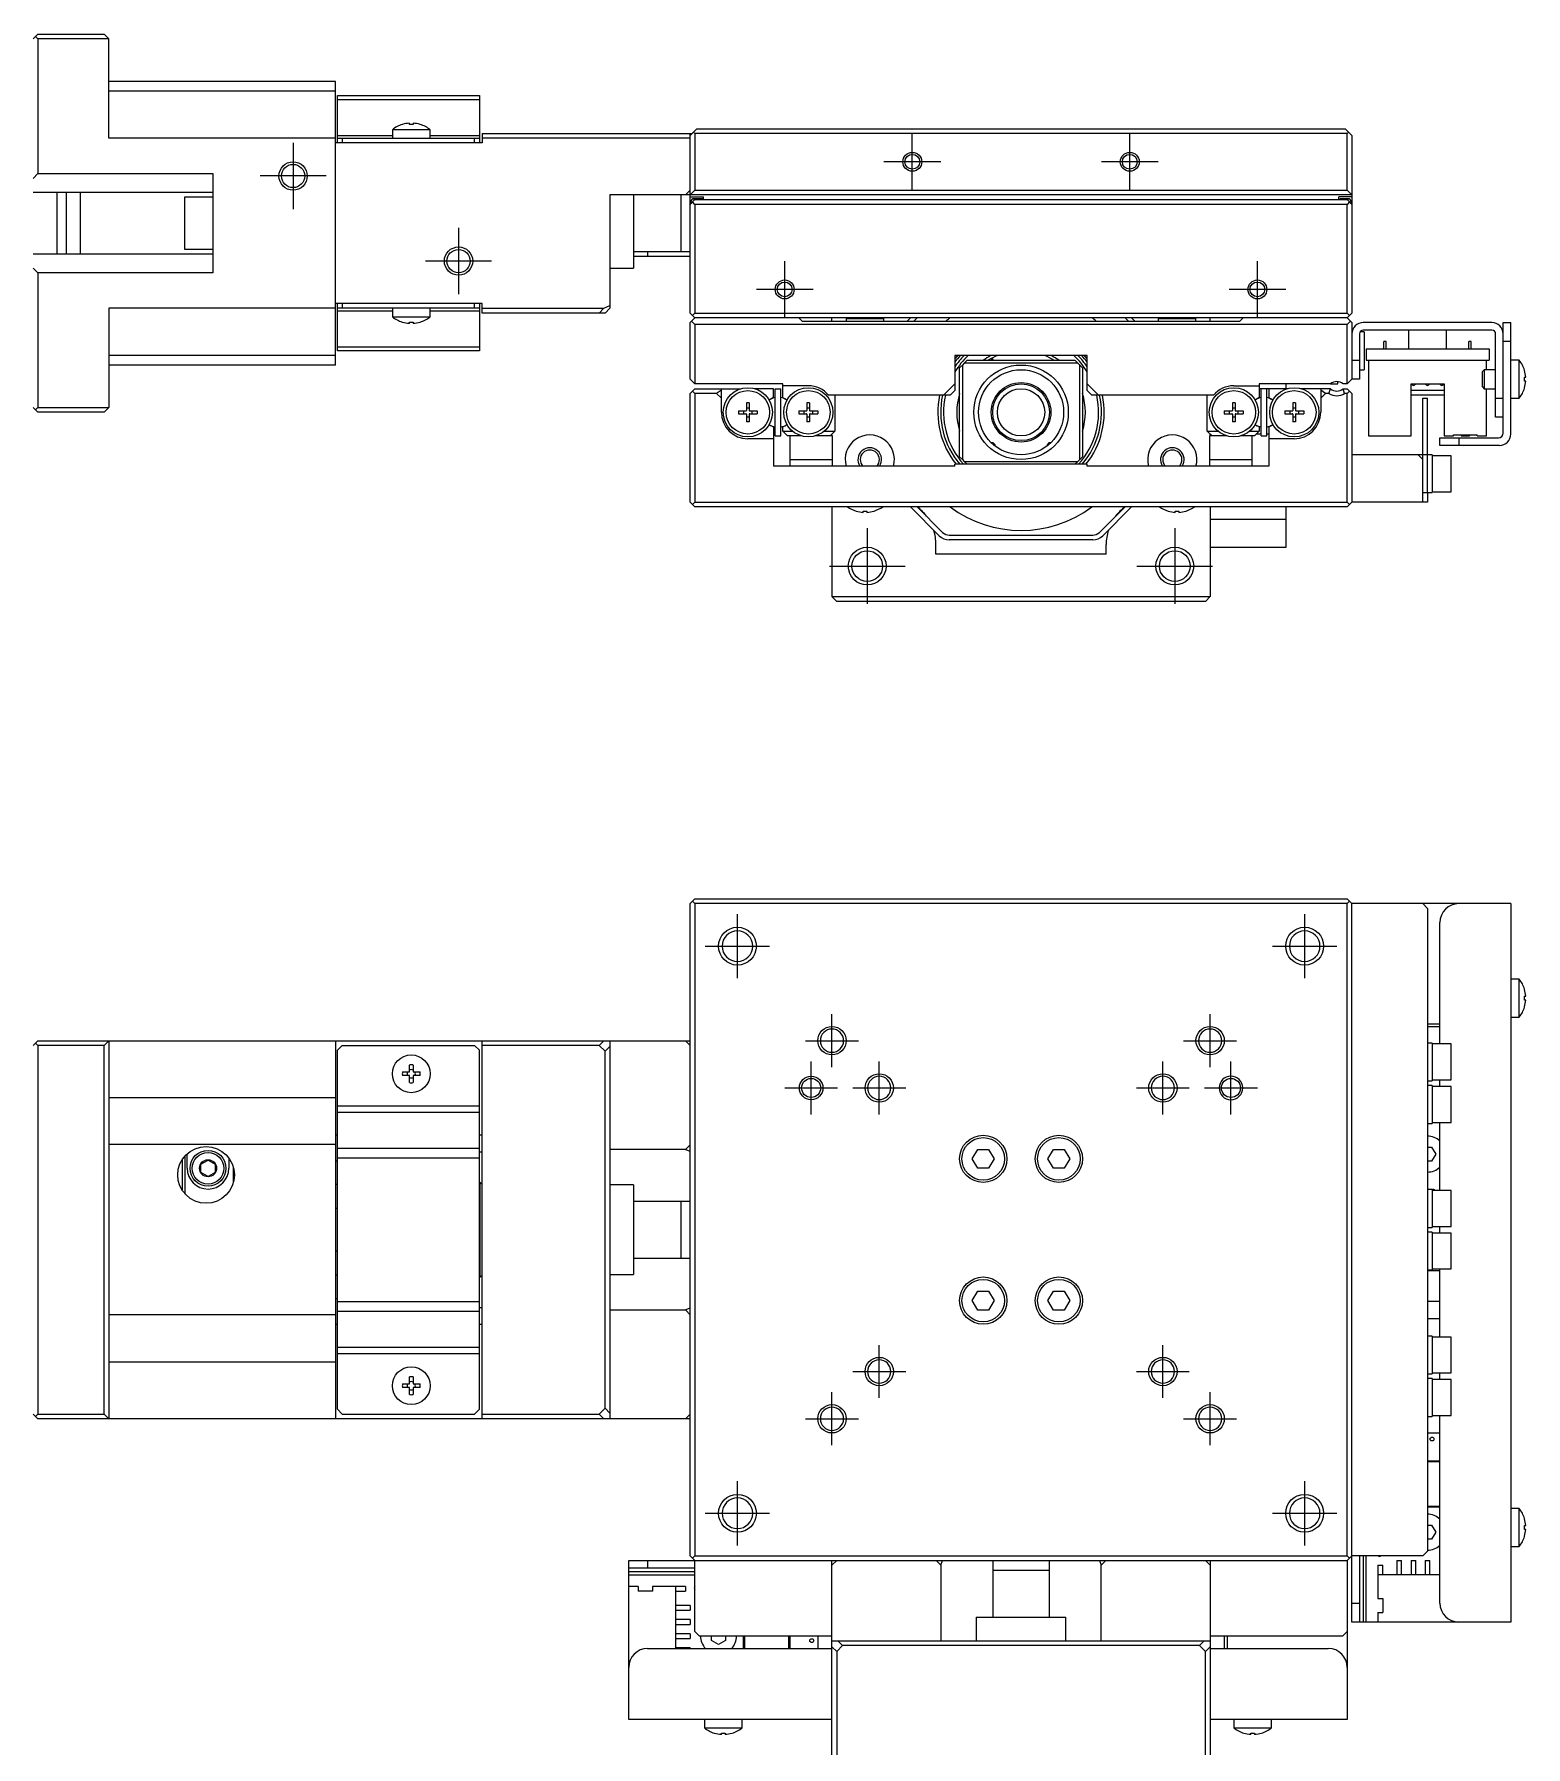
# Model space of a CAD drawing. Extents: x 0 to 655, y -8 to 393.
# Drawn here: x 156.8 to 314.6, y 212.2 to 393.3 of the extents above; entities that cross this region are included whole.
import ezdxf

# ---------------------------------------------------------------- set-up
doc = ezdxf.new("R2010")
doc.units = 0
doc.header["$LTSCALE"] = 0.5
doc.linetypes.add('CENTER', pattern=[50.8, 31.75, -6.35, 6.35, -6.35])
for name, color, linetype in [('MSM_CENTER', 1, 'CENTER'), ('MSM_CONTINUOUS', 7, 'CONTINUOUS'), ('MSM_NARROW', 5, 'CONTINUOUS')]:
    doc.layers.add(name, color=color, linetype=linetype)

msp = doc.modelspace()

# ---------------------------------------------------------------- linework, layer by layer
at = {"layer": 'MSM_CENTER'}
for p, q in [((249.67, 376.84), (249.67, 382.84)), ((272.67, 376.84), (272.67, 382.84)), ((184.17, 381.84), (184.17, 374.84)), ((252.67, 379.84), (246.67, 379.84)), ((275.67, 379.84), (269.67, 379.84)), ((187.67, 378.34), (180.67, 378.34)), ((201.67, 372.84), (201.67, 365.84)), ((205.17, 369.34), (198.17, 369.34)), ((236.17, 363.34), (236.17, 369.34)), ((286.17, 363.34), (286.17, 369.34)), ((239.17, 366.34), (233.17, 366.34)), ((289.17, 366.34), (283.17, 366.34)), ((244.9, 341.07), (244.9, 333.07)), ((277.43, 341.07), (277.43, 333.07)), ((240.9, 337.07), (248.9, 337.07)), ((273.43, 337.07), (281.43, 337.07)), ((231.17, 293.46), (231.17, 300.26)), ((291.17, 293.46), (291.17, 300.26)), ((227.77, 296.86), (234.57, 296.86)), ((287.77, 296.86), (294.57, 296.86)), ((241.17, 284.06), (241.17, 289.66)), ((281.17, 284.06), (281.17, 289.66)), ((238.37, 286.86), (243.97, 286.86)), ((278.37, 286.86), (283.97, 286.86)), ((238.97, 279.06), (238.97, 284.66)), ((246.17, 279.06), (246.17, 284.66)), ((276.17, 279.06), (276.17, 284.66)), ((283.37, 279.06), (283.37, 284.66)), ((236.17, 281.86), (241.77, 281.86)), ((243.37, 281.86), (248.97, 281.86)), ((273.37, 281.86), (278.97, 281.86)), ((280.57, 281.86), (286.17, 281.86)), ((246.17, 249.06), (246.17, 254.66)), ((276.17, 249.06), (276.17, 254.66)), ((243.37, 251.86), (248.97, 251.86)), ((273.37, 251.86), (278.97, 251.86)), ((241.17, 244.06), (241.17, 249.66)), ((281.17, 244.06), (281.17, 249.66)), ((238.37, 246.86), (243.97, 246.86)), ((278.37, 246.86), (283.97, 246.86)), ((231.17, 233.46), (231.17, 240.26)), ((291.17, 233.46), (291.17, 240.26)), ((227.77, 236.86), (234.57, 236.86)), ((287.77, 236.86), (294.57, 236.86))]:
    msp.add_line(p, q, dxfattribs=at)
at = {"layer": 'MSM_CONTINUOUS'}
for p, q in [((157.17, 393.34), (156.67, 392.84)), ((157.17, 393.34), (164.17, 393.34)), ((164.67, 392.84), (164.17, 393.34)), ((156.92, 393.09), (157.17, 392.84)), ((157.17, 392.84), (157.17, 378.59)), ((164.67, 392.84), (157.17, 392.84)), ((164.67, 382.34), (164.67, 392.84)), ((188.67, 388.34), (164.67, 388.34)), ((188.67, 358.34), (188.67, 388.34)), ((164.67, 387.34), (188.67, 387.34)), ((188.87, 381.84), (188.87, 386.84)), ((188.87, 386.84), (203.87, 386.84)), ((203.87, 386.4), (188.87, 386.4)), ((203.87, 386.84), (203.87, 381.84)), ((188.67, 382.34), (164.67, 382.34)), ((188.87, 382.63), (194.67, 382.63)), ((188.87, 382.34), (203.87, 382.34)), ((189.37, 382.34), (189.37, 381.84)), ((198.67, 383.23), (194.67, 383.23)), ((194.67, 383.23), (194.67, 382.34)), ((195.74, 383.79), (195.72, 383.79)), ((196.47, 383.79), (196.47, 383.92)), ((196.87, 383.79), (196.47, 383.79)), ((196.87, 383.92), (196.87, 383.79)), ((197.62, 383.79), (197.6, 383.79)), ((198.67, 382.34), (198.67, 383.23)), ((198.67, 382.63), (203.87, 382.63)), ((203.37, 381.84), (203.37, 382.34)), ((204.17, 382.84), (204.17, 381.84)), ((204.17, 382.84), (226.37, 382.84)), ((226.17, 382.34), (204.17, 382.34)), ((226.52, 382.99), (226.17, 382.64)), ((226.17, 363.84), (226.17, 382.84)), ((226.87, 383.34), (226.52, 382.99)), ((226.67, 382.84), (226.52, 382.99)), ((226.67, 382.84), (226.67, 376.84)), ((295.67, 382.84), (226.67, 382.84)), ((226.87, 383.34), (295.47, 383.34)), ((295.82, 382.99), (295.47, 383.34)), ((295.82, 382.99), (295.67, 382.84)), ((295.67, 376.84), (295.67, 382.84)), ((296.17, 382.64), (295.82, 382.99)), ((296.17, 382.64), (296.17, 363.84)), ((204.17, 381.84), (188.67, 381.84)), ((157.17, 378.59), (156.67, 378.09)), ((157.17, 378.59), (175.67, 378.59)), ((175.67, 378.59), (175.67, 368.09)), ((175.67, 376.59), (156.67, 376.59)), ((159.17, 376.59), (159.17, 370.09)), ((160.17, 376.59), (160.17, 370.09)), ((161.67, 370.09), (161.67, 376.59)), ((172.67, 376.09), (172.67, 370.59)), ((175.67, 376.09), (172.67, 376.09)), ((296.17, 376.34), (217.67, 376.34)), ((217.67, 376.34), (217.67, 364.34)), ((220.17, 376.34), (220.17, 368.59)), ((225.17, 376.34), (225.17, 370.34)), ((226.17, 376.84), (225.67, 376.34)), ((226.17, 376.34), (226.67, 376.84)), ((226.17, 376.14), (227.57, 376.14)), ((226.67, 375.84), (226.17, 375.34)), ((226.27, 375.44), (226.27, 375.64)), ((226.67, 375.34), (226.42, 375.59)), ((227.27, 375.94), (226.57, 375.94)), ((226.57, 375.94), (226.57, 375.74)), ((226.67, 376.84), (295.67, 376.84)), ((226.67, 375.84), (295.67, 375.84)), ((295.67, 375.34), (226.67, 375.34)), ((226.67, 375.34), (226.67, 363.84)), ((227.27, 375.84), (227.27, 375.94)), ((227.57, 375.84), (227.57, 376.14)), ((294.77, 375.84), (294.77, 376.14)), ((296.17, 376.14), (294.77, 376.14)), ((295.77, 375.94), (295.07, 375.94)), ((295.07, 375.94), (295.07, 375.84)), ((295.67, 376.84), (296.17, 376.34)), ((296.17, 375.34), (295.67, 375.84)), ((295.92, 375.59), (295.67, 375.34)), ((295.67, 363.84), (295.67, 375.34)), ((295.77, 375.74), (295.77, 375.94)), ((296.07, 375.64), (296.07, 375.44)), ((156.67, 370.09), (175.67, 370.09)), ((172.67, 370.59), (175.67, 370.59)), ((220.17, 370.34), (226.17, 370.34)), ((226.17, 369.84), (220.17, 369.84)), ((221.67, 370.34), (221.67, 369.84)), ((156.67, 368.59), (157.17, 368.09)), ((157.17, 368.09), (157.17, 353.84)), ((175.67, 368.09), (157.17, 368.09)), ((217.67, 368.59), (220.17, 368.59)), ((188.67, 364.34), (164.67, 364.34)), ((164.67, 364.34), (164.67, 353.84)), ((204.17, 364.84), (188.67, 364.84)), ((188.87, 359.84), (188.87, 364.84)), ((203.87, 364.34), (188.87, 364.34)), ((189.37, 364.84), (189.37, 364.34)), ((194.67, 364.34), (194.67, 363.44)), ((198.67, 363.44), (198.67, 364.34)), ((203.37, 364.34), (203.37, 364.84)), ((203.87, 364.84), (203.87, 359.84)), ((204.17, 363.84), (204.17, 364.84)), ((204.17, 364.34), (217.05, 364.34)), ((216.55, 363.84), (217.05, 364.34)), ((217.05, 364.34), (217.67, 364.64)), ((217.67, 364.34), (217.17, 363.84)), ((194.67, 364.04), (188.87, 364.04)), ((194.67, 363.44), (198.67, 363.44)), ((195.72, 362.88), (195.74, 362.88)), ((196.47, 362.88), (196.87, 362.88)), ((196.47, 362.75), (196.47, 362.88)), ((196.87, 362.88), (196.87, 362.75)), ((197.6, 362.88), (197.62, 362.88)), ((203.87, 364.04), (198.67, 364.04)), ((217.17, 363.84), (204.17, 363.84)), ((226.17, 363.84), (226.67, 363.34)), ((226.32, 362.99), (226.17, 362.84)), ((226.17, 356.84), (226.17, 362.84)), ((226.32, 362.99), (226.67, 363.34)), ((226.67, 362.64), (226.32, 362.99)), ((226.42, 363.59), (226.67, 363.84)), ((226.67, 363.84), (295.67, 363.84)), ((295.67, 363.34), (226.67, 363.34)), ((226.67, 362.64), (226.67, 356.34)), ((295.67, 362.64), (226.67, 362.64)), ((237.67, 363.34), (238.02, 362.99)), ((238.02, 362.99), (284.32, 362.99)), ((241.17, 362.99), (241.17, 363.34)), ((246.67, 363.23), (242.67, 363.23)), ((242.67, 363.23), (242.67, 362.99)), ((246.67, 362.99), (246.67, 363.23)), ((249.11, 362.99), (249.46, 363.34)), ((250.17, 363.34), (249.82, 362.99)), ((272.52, 362.99), (272.17, 363.34)), ((272.87, 363.34), (273.22, 362.99)), ((279.67, 363.23), (275.67, 363.23)), ((275.67, 363.23), (275.67, 362.99)), ((279.67, 362.99), (279.67, 363.23)), ((281.17, 362.99), (281.17, 363.34)), ((284.32, 362.99), (284.67, 363.34)), ((295.67, 363.84), (295.92, 363.59)), ((295.67, 363.34), (296.17, 363.84)), ((295.67, 363.34), (296.02, 362.99)), ((296.02, 362.99), (295.67, 362.64)), ((295.67, 356.34), (295.67, 362.64)), ((296.17, 362.84), (296.02, 362.99)), ((296.17, 362.84), (296.17, 356.84)), ((310.97, 362.84), (297.37, 362.84)), ((312.17, 351.14), (312.17, 362.84)), ((312.17, 362.84), (312.97, 362.84)), ((312.97, 351.04), (312.97, 362.84)), ((296.97, 361.64), (296.97, 356.84)), ((297.47, 361.84), (297.02, 361.84)), ((310.97, 362.04), (297.37, 362.04)), ((297.47, 361.84), (297.47, 357.84)), ((299.54, 360.04), (299.54, 360.84)), ((299.79, 360.84), (299.54, 360.84)), ((299.79, 360.04), (299.79, 360.84)), ((302.17, 362.04), (302.17, 360.04)), ((306.17, 360.04), (306.17, 362.04)), ((308.54, 360.04), (308.54, 360.84)), ((308.79, 360.84), (308.54, 360.84)), ((308.79, 360.04), (308.79, 360.84)), ((311.37, 352.84), (311.37, 361.64)), ((312.97, 360.84), (312.17, 360.84)), ((188.67, 359.34), (164.67, 359.34)), ((188.87, 360.28), (203.87, 360.28)), ((203.87, 359.84), (188.87, 359.84)), ((268.17, 359.34), (254.17, 359.34)), ((254.17, 359.34), (254.17, 355.64)), ((255.17, 358.54), (255.47, 358.84)), ((255.47, 358.84), (266.87, 358.84)), ((266.87, 358.84), (267.17, 358.54)), ((268.17, 355.64), (268.17, 359.34)), ((296.17, 358.84), (296.97, 358.84)), ((297.67, 360.04), (297.67, 358.84)), ((297.67, 360.04), (310.67, 360.04)), ((297.67, 358.84), (310.67, 358.84)), ((297.92, 358.84), (297.92, 350.84)), ((310.42, 357.84), (310.42, 358.84)), ((310.67, 360.04), (310.67, 358.84)), ((313.86, 358.84), (312.97, 358.84)), ((313.86, 354.84), (313.86, 358.84)), ((188.67, 358.34), (164.67, 358.34)), ((254.67, 358.04), (254.97, 358.34)), ((254.67, 348.64), (254.67, 358.04)), ((255.17, 358.54), (254.97, 358.34)), ((254.97, 358.34), (254.97, 348.34)), ((267.17, 358.54), (255.17, 358.54)), ((267.37, 358.34), (267.17, 358.54)), ((267.37, 348.34), (267.37, 358.34)), ((267.37, 358.34), (267.67, 358.04)), ((267.67, 358.04), (267.67, 348.64)), ((296.97, 357.84), (297.47, 357.84)), ((310.17, 357.84), (309.97, 357.64)), ((309.97, 356.04), (309.97, 357.64)), ((310.17, 357.84), (310.17, 355.84)), ((311.37, 357.84), (310.17, 357.84)), ((314.42, 357.76), (314.42, 357.79)), ((314.42, 357.04), (314.55, 357.04)), ((314.42, 356.64), (314.42, 357.04)), ((226.17, 356.84), (226.67, 356.34)), ((226.67, 355.84), (226.17, 355.34)), ((226.17, 343.84), (226.17, 355.34)), ((226.67, 355.34), (226.42, 355.59)), ((235.97, 356.34), (226.67, 356.34)), ((226.67, 355.84), (231.55, 355.84)), ((226.67, 355.34), (226.67, 343.84)), ((228.97, 355.34), (226.67, 355.34)), ((229.47, 355.69), (228.97, 355.34)), ((228.97, 355.34), (229.47, 354.84)), ((229.47, 353.34), (229.47, 355.84)), ((234.97, 355.84), (232.98, 355.84)), ((234.97, 354.89), (234.97, 355.84)), ((235.17, 350.84), (235.17, 355.84)), ((235.17, 355.84), (235.77, 355.84)), ((235.77, 350.84), (235.77, 355.84)), ((235.97, 354.89), (235.97, 356.34)), ((238.67, 356.14), (235.97, 356.14)), ((253.67, 355.14), (240.81, 355.14)), ((241.47, 355.14), (241.47, 351.34)), ((252.96, 355.14), (254.17, 356.34)), ((254.17, 355.64), (253.67, 355.14)), ((268.17, 356.34), (269.37, 355.14)), ((268.67, 355.14), (268.17, 355.64)), ((281.52, 355.14), (268.67, 355.14)), ((280.87, 351.34), (280.87, 355.14)), ((283.67, 356.14), (286.37, 356.14)), ((293.9, 356.34), (286.37, 356.34)), ((286.37, 356.34), (286.37, 354.89)), ((289.35, 355.84), (286.37, 355.84)), ((286.57, 350.84), (286.57, 355.84)), ((287.17, 350.84), (287.17, 355.84)), ((287.37, 355.84), (287.37, 354.89)), ((289.17, 356.34), (289.17, 355.84)), ((293.9, 355.84), (290.78, 355.84)), ((292.87, 355.84), (292.87, 353.34)), ((293.37, 355.34), (292.87, 355.69)), ((292.87, 354.84), (293.37, 355.34)), ((293.74, 355.34), (293.37, 355.34)), ((293.74, 355.34), (293.9, 355.84)), ((293.91, 356.34), (294.67, 356.34)), ((294.67, 356.34), (294.67, 356.58)), ((295.67, 356.34), (295.23, 356.34)), ((295.4, 355.34), (295.23, 355.84)), ((295.23, 355.84), (295.67, 355.84)), ((295.67, 355.34), (295.4, 355.34)), ((295.67, 356.34), (296.17, 356.84)), ((295.67, 355.84), (296.17, 355.34)), ((295.92, 355.59), (295.67, 355.34)), ((295.67, 343.84), (295.67, 355.34)), ((296.97, 356.84), (296.17, 356.84)), ((296.17, 355.34), (296.17, 343.84)), ((302.42, 356.34), (305.92, 356.34)), ((302.42, 350.84), (302.42, 356.34)), ((305.92, 355.64), (302.42, 355.64)), ((305.92, 355.14), (302.42, 355.14)), ((305.92, 356.34), (305.92, 350.84)), ((309.97, 356.04), (310.17, 355.84)), ((310.17, 355.84), (311.37, 355.84)), ((310.42, 350.84), (310.42, 355.84)), ((314.55, 356.64), (314.42, 356.64)), ((314.42, 355.89), (314.42, 355.91)), ((157.17, 353.34), (156.67, 353.84)), ((157.17, 353.84), (156.92, 353.59)), ((157.17, 353.84), (164.67, 353.84)), ((164.17, 353.34), (157.17, 353.34)), ((164.17, 353.34), (164.67, 353.84)), ((231.27, 353.48), (232.06, 353.48)), ((231.27, 353.48), (231.27, 353.19)), ((231.8, 353.48), (231.8, 353.19)), ((232.41, 354.34), (232.12, 354.34)), ((232.12, 354.34), (232.12, 353.54)), ((232.12, 353.81), (232.41, 353.81)), ((232.41, 354.34), (232.41, 353.54)), ((232.47, 353.48), (233.27, 353.48)), ((232.74, 353.19), (232.74, 353.48)), ((233.27, 353.48), (233.27, 353.19)), ((234.97, 354.89), (234.71, 354.74)), ((235.97, 354.89), (236.19, 354.76)), ((237.67, 353.48), (238.46, 353.48)), ((237.67, 353.48), (237.67, 353.19)), ((238.2, 353.48), (238.2, 353.19)), ((238.81, 354.34), (238.52, 354.34)), ((238.52, 354.34), (238.52, 353.54)), ((238.52, 353.81), (238.81, 353.81)), ((238.81, 354.34), (238.81, 353.54)), ((238.87, 353.48), (239.67, 353.48)), ((239.14, 353.19), (239.14, 353.48)), ((239.67, 353.48), (239.67, 353.19)), ((282.67, 353.48), (283.46, 353.48)), ((282.67, 353.48), (282.67, 353.19)), ((283.2, 353.48), (283.2, 353.19)), ((283.81, 354.34), (283.52, 354.34)), ((283.52, 354.34), (283.52, 353.54)), ((283.52, 353.81), (283.81, 353.81)), ((283.81, 354.34), (283.81, 353.54)), ((283.87, 353.48), (284.67, 353.48)), ((284.14, 353.19), (284.14, 353.48)), ((284.67, 353.48), (284.67, 353.19)), ((286.37, 354.89), (286.14, 354.76)), ((287.37, 354.89), (287.63, 354.74)), ((289.07, 353.48), (289.86, 353.48)), ((289.07, 353.48), (289.07, 353.19)), ((289.6, 353.48), (289.6, 353.19)), ((290.21, 354.34), (289.92, 354.34)), ((289.92, 354.34), (289.92, 353.54)), ((289.92, 353.81), (290.21, 353.81)), ((290.21, 354.34), (290.21, 353.54)), ((290.27, 353.48), (291.07, 353.48)), ((290.54, 353.19), (290.54, 353.48)), ((291.07, 353.48), (291.07, 353.19)), ((303.67, 343.84), (303.67, 354.84)), ((303.67, 354.84), (304.17, 354.84)), ((304.17, 344.84), (304.17, 354.84)), ((311.37, 354.84), (312.17, 354.84)), ((312.97, 354.84), (313.86, 354.84)), ((231.27, 353.19), (232.06, 353.19)), ((232.12, 353.13), (232.12, 352.34)), ((232.12, 352.87), (232.41, 352.87)), ((232.41, 352.34), (232.12, 352.34)), ((232.41, 353.13), (232.41, 352.34)), ((232.47, 353.19), (233.27, 353.19)), ((234.71, 351.94), (234.97, 351.79)), ((234.97, 351.79), (234.97, 347.64)), ((235.97, 351.79), (236.19, 351.91)), ((235.97, 351.34), (235.97, 351.79)), ((237.67, 353.19), (238.46, 353.19)), ((238.52, 353.13), (238.52, 352.34)), ((238.52, 352.87), (238.81, 352.87)), ((238.81, 352.34), (238.52, 352.34)), ((238.81, 353.13), (238.81, 352.34)), ((238.87, 353.19), (239.67, 353.19)), ((282.67, 353.19), (283.46, 353.19)), ((283.52, 353.13), (283.52, 352.34)), ((283.52, 352.87), (283.81, 352.87)), ((283.81, 352.34), (283.52, 352.34)), ((283.81, 353.13), (283.81, 352.34)), ((283.87, 353.19), (284.67, 353.19)), ((286.37, 351.79), (286.14, 351.91)), ((286.37, 351.79), (286.37, 351.34)), ((287.63, 351.94), (287.37, 351.79)), ((287.37, 351.79), (287.37, 347.64)), ((289.07, 353.19), (289.86, 353.19)), ((289.92, 353.13), (289.92, 352.34)), ((289.92, 352.87), (290.21, 352.87)), ((290.21, 352.34), (289.92, 352.34)), ((290.21, 353.13), (290.21, 352.34)), ((290.27, 353.19), (291.07, 353.19)), ((312.17, 352.84), (311.37, 352.84)), ((234.97, 350.54), (232.27, 350.54)), ((235.17, 350.84), (235.77, 350.84)), ((235.97, 351.34), (237.01, 351.34)), ((235.97, 351.34), (236.47, 350.84)), ((237.95, 350.84), (236.47, 350.84)), ((236.72, 350.84), (236.72, 347.64)), ((241.22, 350.84), (239.38, 350.84)), ((240.33, 351.34), (241.47, 351.34)), ((240.97, 350.84), (241.47, 351.34)), ((241.17, 350.84), (241.17, 351.04)), ((241.22, 347.64), (241.22, 350.84)), ((258, 350.14), (258.19, 350.14)), ((258.42, 349.91), (258.19, 350.14)), ((258.42, 349.91), (258.25, 349.91)), ((258.42, 349.77), (258.42, 349.91)), ((264.14, 350.14), (263.92, 349.91)), ((264.09, 349.91), (263.92, 349.91)), ((263.92, 349.91), (263.92, 349.77)), ((264.14, 350.14), (264.33, 350.14)), ((280.87, 351.34), (282.01, 351.34)), ((280.87, 351.34), (281.37, 350.84)), ((282.95, 350.84), (281.12, 350.84)), ((281.12, 350.84), (281.12, 347.64)), ((281.17, 350.84), (281.17, 351.04)), ((285.87, 350.84), (284.38, 350.84)), ((285.33, 351.34), (286.37, 351.34)), ((285.62, 347.64), (285.62, 350.84)), ((285.87, 350.84), (286.37, 351.34)), ((286.57, 351.04), (286.07, 351.04)), ((286.57, 350.84), (287.17, 350.84)), ((287.37, 351.04), (287.17, 351.04)), ((290.07, 350.54), (287.37, 350.54)), ((297.92, 350.84), (302.42, 350.84)), ((305.47, 349.84), (305.47, 350.64)), ((305.47, 350.64), (311.67, 350.64)), ((311.77, 349.84), (305.47, 349.84)), ((305.92, 350.84), (306.92, 350.84)), ((306.92, 350.94), (309.42, 350.94)), ((306.92, 350.84), (306.92, 350.94)), ((307.47, 350.64), (307.47, 349.84)), ((307.72, 350.94), (307.72, 350.84)), ((307.72, 350.84), (308.62, 350.84)), ((308.09, 350.94), (308.09, 350.84)), ((308.24, 350.94), (308.24, 350.84)), ((308.62, 350.94), (308.62, 350.84)), ((309.42, 350.84), (309.42, 350.94)), ((309.42, 350.84), (310.42, 350.84)), ((236.72, 348.34), (241.22, 348.34)), ((254.97, 348.34), (254.67, 348.64)), ((254.97, 348.34), (255.17, 348.14)), ((255.47, 347.84), (255.17, 348.14)), ((255.17, 348.14), (267.17, 348.14)), ((267.17, 348.14), (266.87, 347.84)), ((267.17, 348.14), (267.37, 348.34)), ((267.67, 348.64), (267.37, 348.34)), ((281.12, 348.34), (285.62, 348.34)), ((304.67, 348.84), (296.17, 348.84)), ((303.17, 348.84), (303.67, 348.34)), ((304.67, 348.84), (304.67, 344.84)), ((306.67, 348.74), (304.67, 348.74)), ((306.67, 344.94), (306.67, 348.74)), ((254.17, 347.64), (234.97, 347.64)), ((254.17, 347.64), (254.17, 347.84)), ((268.17, 347.84), (254.17, 347.84)), ((268.17, 347.64), (268.17, 347.84)), ((287.37, 347.64), (268.17, 347.64)), ((303.67, 344.84), (304.67, 344.84)), ((304.17, 344.84), (304.17, 343.84)), ((304.67, 344.94), (306.67, 344.94)), ((226.17, 343.84), (226.67, 343.34)), ((226.42, 343.59), (226.67, 343.84)), ((226.67, 343.84), (295.67, 343.84)), ((295.67, 343.34), (226.67, 343.34)), ((241.17, 343.34), (241.17, 333.84)), ((243.72, 342.88), (243.74, 342.88)), ((244.47, 342.88), (244.87, 342.88)), ((244.47, 342.75), (244.47, 342.88)), ((244.87, 342.88), (244.87, 342.75)), ((245.6, 342.88), (245.62, 342.88)), ((252.52, 340.28), (249.46, 343.34)), ((250.17, 343.34), (252.87, 340.63)), ((269.46, 340.63), (272.17, 343.34)), ((272.87, 343.34), (269.81, 340.28)), ((276.72, 342.88), (276.74, 342.88)), ((277.47, 342.88), (277.87, 342.88)), ((277.47, 342.75), (277.47, 342.88)), ((277.87, 342.88), (277.87, 342.75)), ((278.6, 342.88), (278.62, 342.88)), ((281.17, 343.34), (281.17, 333.84)), ((289.17, 343.34), (289.17, 339.04)), ((296.17, 343.84), (295.67, 343.34)), ((295.67, 343.84), (295.92, 343.59)), ((304.17, 343.84), (296.17, 343.84)), ((281.17, 342.04), (289.17, 342.04)), ((252.17, 338.34), (252.17, 339.34)), ((253.58, 340.34), (268.75, 340.34)), ((268.75, 339.84), (253.58, 339.84)), ((270.17, 338.34), (270.17, 339.34)), ((289.17, 339.04), (281.17, 339.04)), ((270.17, 338.34), (252.17, 338.34)), ((241.17, 333.84), (281.17, 333.84)), ((241.67, 333.34), (241.17, 333.84)), ((281.17, 333.84), (280.67, 333.34)), ((280.67, 333.34), (241.67, 333.34)), ((226.17, 301.36), (226.67, 301.86)), ((226.17, 232.36), (226.17, 301.36)), ((226.67, 301.36), (226.42, 301.61)), ((226.67, 301.86), (295.67, 301.86)), ((226.67, 301.36), (226.67, 232.36)), ((295.67, 301.36), (226.67, 301.36)), ((295.67, 301.86), (296.17, 301.36)), ((295.92, 301.61), (295.67, 301.36)), ((295.67, 232.36), (295.67, 301.36)), ((312.97, 301.36), (296.17, 301.36)), ((296.17, 225.36), (296.17, 301.36)), ((304.17, 300.86), (303.67, 301.36)), ((304.17, 300.86), (304.17, 232.86)), ((312.97, 301.36), (312.97, 225.36)), ((305.47, 286.51), (305.47, 299.36)), ((313.86, 293.36), (312.97, 293.36)), ((313.86, 289.36), (313.86, 293.36)), ((314.42, 292.28), (314.42, 292.31)), ((314.42, 291.56), (314.55, 291.56)), ((314.42, 291.16), (314.42, 291.56)), ((314.55, 291.16), (314.42, 291.16)), ((314.42, 290.41), (314.42, 290.43)), ((304.17, 288.66), (305.47, 288.66)), ((304.17, 288.36), (305.47, 288.36)), ((312.97, 289.36), (313.86, 289.36)), ((157.17, 286.86), (156.67, 286.36)), ((156.92, 286.61), (157.17, 286.36)), ((157.17, 286.86), (226.17, 286.86)), ((157.17, 286.36), (157.17, 247.36)), ((164.17, 286.36), (157.17, 286.36)), ((164.17, 286.36), (164.67, 286.86)), ((164.17, 247.36), (164.17, 286.36)), ((164.67, 286.86), (164.67, 246.86)), ((188.67, 286.86), (188.67, 246.86)), ((189.37, 286.36), (188.87, 285.86)), ((189.37, 286.36), (203.37, 286.36)), ((203.87, 285.86), (203.37, 286.36)), ((204.17, 246.86), (204.17, 286.86)), ((216.55, 286.36), (204.17, 286.36)), ((216.55, 286.36), (217.05, 286.86)), ((217.17, 285.74), (216.55, 286.36)), ((217.67, 286.86), (217.67, 246.86)), ((225.67, 286.86), (226.17, 286.36)), ((304.67, 286.61), (304.17, 286.61)), ((304.67, 286.61), (304.67, 282.61)), ((306.67, 286.51), (304.67, 286.51)), ((306.67, 282.71), (306.67, 286.51)), ((188.87, 247.86), (188.87, 285.86)), ((203.87, 247.86), (203.87, 285.86)), ((217.67, 286.24), (217.17, 285.74)), ((217.17, 247.97), (217.17, 285.74)), ((195.74, 283.56), (196.47, 283.56)), ((196.47, 283.16), (195.74, 283.16)), ((196.47, 283.56), (196.47, 284.28)), ((196.47, 282.43), (196.47, 283.16)), ((196.87, 284.28), (196.87, 283.56)), ((196.87, 283.56), (197.6, 283.56)), ((196.87, 283.16), (196.87, 282.43)), ((197.6, 283.16), (196.87, 283.16)), ((304.67, 282.71), (306.67, 282.71)), ((305.47, 282.01), (305.47, 282.71)), ((164.67, 280.86), (188.67, 280.86)), ((304.17, 282.61), (304.67, 282.61)), ((304.67, 282.11), (304.17, 282.11)), ((304.67, 282.11), (304.67, 278.11)), ((306.67, 282.01), (304.67, 282.01)), ((306.67, 278.21), (306.67, 282.01)), ((188.87, 279.98), (203.87, 279.98)), ((203.87, 279.27), (188.87, 279.27)), ((304.17, 278.11), (304.67, 278.11)), ((304.67, 278.21), (306.67, 278.21)), ((305.47, 271.01), (305.47, 278.21)), ((188.67, 275.86), (164.67, 275.86)), ((188.87, 276.86), (188.67, 276.86)), ((188.87, 275.5), (203.87, 275.5)), ((204.17, 276.86), (203.87, 276.86)), ((226.17, 275.84), (225.67, 275.34)), ((304.17, 275.61), (304.6, 275.61)), ((304.6, 275.61), (305.03, 274.86)), ((172.47, 271), (172.47, 274.31)), ((172.77, 270.62), (172.77, 274.7)), ((172.97, 273.36), (172.97, 274.89)), ((174.42, 273.79), (175.17, 274.22)), ((174.42, 272.92), (174.42, 273.79)), ((175.17, 274.22), (175.92, 273.79)), ((175.92, 273.79), (175.92, 272.92)), ((177.37, 274.46), (177.37, 273.36)), ((188.83, 274.13), (188.67, 274.13)), ((188.83, 274.73), (188.83, 258.98)), ((188.87, 274.73), (188.83, 274.73)), ((188.87, 273.68), (188.83, 273.68)), ((203.87, 274.44), (188.87, 274.44)), ((203.87, 275.11), (204.17, 275.11)), ((225.67, 275.34), (217.67, 275.34)), ((225.67, 275.34), (226.17, 275.16)), ((256.01, 274.36), (256.59, 275.36)), ((256.59, 273.36), (256.01, 274.36)), ((256.59, 275.36), (257.74, 275.36)), ((257.74, 275.36), (258.32, 274.36)), ((258.32, 274.36), (257.74, 273.36)), ((264.01, 274.36), (264.59, 275.36)), ((264.59, 273.36), (264.01, 274.36)), ((264.59, 275.36), (265.74, 275.36)), ((265.74, 275.36), (266.32, 274.36)), ((266.32, 274.36), (265.74, 273.36)), ((304.6, 274.11), (304.17, 274.11)), ((305.03, 274.86), (304.6, 274.11)), ((175.17, 272.49), (174.42, 272.92)), ((175.92, 272.92), (175.17, 272.49)), ((177.87, 271.89), (177.87, 273.42)), ((188.87, 273.1), (188.83, 273.1)), ((203.97, 271.86), (203.87, 271.86)), ((203.97, 261.86), (203.97, 271.86)), ((204.17, 271.66), (203.97, 271.86)), ((257.74, 273.36), (256.59, 273.36)), ((265.74, 273.36), (264.59, 273.36)), ((188.83, 271.63), (188.67, 271.63)), ((220.17, 271.61), (217.67, 271.61)), ((220.17, 271.61), (220.17, 262.11)), ((304.67, 271.11), (304.17, 271.11)), ((304.67, 271.11), (304.67, 267.11)), ((306.67, 271.01), (304.67, 271.01)), ((306.67, 267.21), (306.67, 271.01)), ((188.67, 269.13), (188.83, 269.13)), ((226.17, 269.86), (220.17, 269.86)), ((225.17, 269.86), (225.17, 263.86)), ((304.17, 267.11), (304.67, 267.11)), ((304.67, 266.61), (304.17, 266.61)), ((304.67, 267.21), (306.67, 267.21)), ((304.67, 266.61), (304.67, 262.61)), ((306.67, 266.51), (304.67, 266.51)), ((305.47, 266.51), (305.47, 267.21)), ((306.67, 262.71), (306.67, 266.51)), ((188.83, 264.58), (188.67, 264.58)), ((220.17, 263.86), (226.17, 263.86)), ((304.67, 262.71), (306.67, 262.71)), ((305.47, 255.51), (305.47, 262.71)), ((188.67, 262.08), (188.83, 262.08)), ((203.87, 261.86), (203.97, 261.86)), ((203.97, 261.86), (204.17, 262.06)), ((217.67, 262.11), (220.17, 262.11)), ((304.17, 262.61), (304.67, 262.61)), ((305.47, 262.52), (304.17, 262.52)), ((188.67, 259.58), (188.83, 259.58)), ((188.87, 260.62), (188.83, 260.62)), ((188.87, 260.03), (188.83, 260.03)), ((188.87, 259.27), (203.87, 259.27)), ((256.01, 259.36), (256.59, 260.36)), ((256.59, 258.36), (256.01, 259.36)), ((256.59, 260.36), (257.74, 260.36)), ((257.74, 260.36), (258.32, 259.36)), ((258.32, 259.36), (257.74, 258.36)), ((264.01, 259.36), (264.59, 260.36)), ((264.59, 258.36), (264.01, 259.36)), ((264.59, 260.36), (265.74, 260.36)), ((265.74, 260.36), (266.32, 259.36)), ((266.32, 259.36), (265.74, 258.36)), ((304.17, 259.32), (305.47, 259.32)), ((188.67, 257.86), (164.67, 257.86)), ((188.83, 258.98), (188.87, 258.98)), ((203.87, 258.21), (188.87, 258.21)), ((204.17, 258.61), (203.87, 258.61)), ((217.67, 258.37), (225.67, 258.37)), ((226.17, 258.55), (225.67, 258.37)), ((225.67, 258.37), (226.17, 257.87)), ((257.74, 258.36), (256.59, 258.36)), ((265.74, 258.36), (264.59, 258.36)), ((305.47, 257.44), (304.17, 257.44)), ((188.67, 256.86), (188.87, 256.86)), ((203.87, 256.86), (204.17, 256.86)), ((304.67, 255.61), (304.17, 255.61)), ((304.67, 255.61), (304.67, 251.61)), ((306.67, 255.51), (304.67, 255.51)), ((306.67, 251.71), (306.67, 255.51)), ((188.87, 254.44), (203.87, 254.44)), ((203.87, 253.73), (188.87, 253.73)), ((188.67, 252.86), (164.67, 252.86)), ((195.74, 250.56), (196.47, 250.56)), ((196.47, 250.16), (195.74, 250.16)), ((196.47, 250.56), (196.47, 251.28)), ((196.47, 249.43), (196.47, 250.16)), ((196.87, 251.28), (196.87, 250.56)), ((196.87, 250.56), (197.6, 250.56)), ((197.6, 250.16), (196.87, 250.16)), ((196.87, 250.16), (196.87, 249.43)), ((304.17, 251.61), (304.67, 251.61)), ((304.67, 251.11), (304.17, 251.11)), ((304.67, 251.71), (306.67, 251.71)), ((304.67, 251.11), (304.67, 247.11)), ((306.67, 251.01), (304.67, 251.01)), ((305.47, 251.01), (305.47, 251.71)), ((306.67, 247.21), (306.67, 251.01)), ((156.67, 247.36), (157.17, 246.86)), ((157.17, 247.36), (156.92, 247.11)), ((157.17, 247.36), (164.17, 247.36)), ((226.17, 246.86), (157.17, 246.86)), ((164.67, 246.86), (164.17, 247.36)), ((188.87, 247.86), (189.37, 247.36)), ((189.37, 247.36), (203.37, 247.36)), ((203.37, 247.36), (203.87, 247.86)), ((204.17, 247.36), (216.55, 247.36)), ((216.55, 247.36), (217.17, 247.97)), ((217.05, 246.86), (216.55, 247.36)), ((217.17, 247.97), (217.67, 247.47)), ((226.17, 247.36), (225.67, 246.86)), ((304.17, 247.11), (304.67, 247.11)), ((304.67, 247.21), (306.67, 247.21)), ((305.47, 227.36), (305.47, 247.21)), ((304.17, 245.36), (305.47, 245.36)), ((304.17, 242.41), (305.47, 242.41)), ((305.47, 242.31), (304.17, 242.31)), ((304.17, 237.61), (305.47, 237.61)), ((305.47, 237.51), (304.17, 237.51)), ((313.86, 237.36), (312.97, 237.36)), ((313.86, 233.36), (313.86, 237.36)), ((304.17, 235.61), (304.6, 235.61)), ((304.6, 235.61), (305.03, 234.86)), ((314.42, 236.28), (314.42, 236.31)), ((314.42, 235.56), (314.55, 235.56)), ((314.42, 235.16), (314.42, 235.56)), ((304.6, 234.11), (304.17, 234.11)), ((305.03, 234.86), (304.6, 234.11)), ((314.55, 235.16), (314.42, 235.16)), ((314.42, 234.41), (314.42, 234.43)), ((226.67, 231.86), (226.17, 232.36)), ((226.42, 232.11), (226.67, 232.36)), ((226.67, 232.36), (295.67, 232.36)), ((295.67, 232.36), (295.92, 232.11)), ((296.17, 232.36), (295.67, 231.86)), ((303.67, 232.36), (296.17, 232.36)), ((296.97, 232.36), (296.97, 225.36)), ((297.37, 232.36), (297.37, 225.36)), ((297.67, 225.36), (297.67, 232.36)), ((303.67, 232.36), (304.17, 232.86)), ((312.97, 233.36), (313.86, 233.36)), ((219.67, 215.06), (219.67, 231.86)), ((219.67, 231.86), (295.67, 231.86)), ((226.67, 231.06), (219.67, 231.06)), ((226.67, 230.66), (219.67, 230.66)), ((219.67, 230.36), (226.67, 230.36)), ((221.67, 231.86), (221.67, 231.06)), ((226.67, 224.36), (226.67, 231.86)), ((241.17, 231.36), (241.67, 231.86)), ((241.17, 162.86), (241.17, 231.86)), ((252.18, 231.86), (252.68, 231.36)), ((252.68, 231.36), (252.86, 231.86)), ((252.68, 231.36), (252.68, 223.36)), ((258.17, 231.86), (258.17, 225.86)), ((258.17, 230.86), (264.17, 230.86)), ((264.17, 225.86), (264.17, 231.86)), ((269.47, 231.86), (269.65, 231.36)), ((269.65, 231.36), (270.15, 231.86)), ((269.65, 223.36), (269.65, 231.36)), ((280.67, 231.86), (281.17, 231.36)), ((281.17, 231.86), (281.17, 162.86)), ((295.67, 231.86), (295.67, 215.06)), ((298.92, 231.36), (298.92, 227.86)), ((298.92, 231.36), (299.42, 231.36)), ((305.47, 230.36), (298.92, 230.36)), ((299.42, 230.36), (299.42, 231.36)), ((300.92, 231.86), (301.42, 231.86)), ((300.92, 231.86), (300.92, 230.36)), ((301.42, 230.36), (301.42, 231.86)), ((302.42, 231.86), (302.92, 231.86)), ((302.42, 231.86), (302.42, 230.36)), ((302.92, 230.36), (302.92, 231.86)), ((303.92, 231.86), (304.42, 231.86)), ((303.92, 231.86), (303.92, 230.36)), ((304.42, 230.36), (304.42, 231.86)), ((305.42, 231.86), (305.47, 231.86)), ((305.42, 231.86), (305.42, 230.36)), ((220.67, 229.11), (219.67, 229.11)), ((220.67, 229.11), (220.67, 228.61)), ((222.17, 228.61), (220.67, 228.61)), ((222.17, 229.11), (222.17, 228.61)), ((225.67, 229.11), (222.17, 229.11)), ((224.67, 222.56), (224.67, 229.11)), ((224.67, 228.61), (225.67, 228.61)), ((225.67, 229.11), (225.67, 228.61)), ((226.17, 227.11), (224.67, 227.11)), ((224.67, 226.61), (226.17, 226.61)), ((226.17, 227.11), (226.17, 226.61)), ((296.17, 227.36), (296.97, 227.36)), ((298.92, 227.86), (299.42, 227.86)), ((299.42, 227.86), (299.42, 226.36)), ((226.17, 225.61), (224.67, 225.61)), ((224.67, 225.11), (226.17, 225.11)), ((226.17, 225.61), (226.17, 225.11)), ((256.42, 225.86), (265.92, 225.86)), ((256.42, 225.86), (256.42, 223.36)), ((265.92, 223.36), (265.92, 225.86)), ((312.97, 225.36), (296.17, 225.36)), ((298.92, 226.36), (298.92, 225.36)), ((298.92, 226.36), (299.42, 226.36)), ((226.17, 224.11), (224.67, 224.11)), ((224.67, 223.61), (226.17, 223.61)), ((226.17, 224.11), (226.17, 223.61)), ((226.67, 224.36), (227.17, 223.86)), ((241.17, 223.86), (227.17, 223.86)), ((228.42, 223.42), (228.42, 223.86)), ((229.17, 222.99), (228.42, 223.42)), ((229.92, 223.42), (229.17, 222.99)), ((229.92, 223.86), (229.92, 223.42)), ((231.82, 222.56), (231.82, 223.86)), ((231.92, 223.86), (231.92, 222.56)), ((236.62, 222.56), (236.62, 223.86)), ((236.72, 223.86), (236.72, 222.56)), ((239.67, 223.86), (239.67, 222.56)), ((241.17, 223.36), (281.17, 223.36)), ((242.28, 222.86), (241.67, 222.24)), ((241.78, 223.36), (242.28, 222.86)), ((280.05, 222.86), (242.28, 222.86)), ((280.05, 222.86), (280.55, 223.36)), ((280.67, 222.24), (280.05, 222.86)), ((295.17, 223.86), (281.17, 223.86)), ((282.67, 223.86), (282.67, 222.56)), ((282.97, 223.86), (282.97, 222.56)), ((295.17, 223.86), (295.67, 224.36)), ((221.67, 222.56), (241.17, 222.56)), ((226.17, 222.61), (224.67, 222.61)), ((226.17, 222.61), (226.17, 222.56)), ((241.67, 222.24), (241.17, 222.74)), ((241.67, 222.24), (241.67, 209.86)), ((281.17, 222.74), (280.67, 222.24)), ((280.67, 209.86), (280.67, 222.24)), ((281.17, 222.56), (293.67, 222.56)), ((241.17, 215.06), (219.67, 215.06)), ((227.67, 215.06), (227.67, 214.16)), ((227.67, 214.16), (231.67, 214.16)), ((231.67, 214.16), (231.67, 215.06)), ((295.67, 215.06), (281.17, 215.06)), ((283.67, 215.06), (283.67, 214.16)), ((283.67, 214.16), (287.67, 214.16)), ((287.67, 214.16), (287.67, 215.06)), ((228.72, 213.6), (228.74, 213.6)), ((229.47, 213.6), (229.87, 213.6)), ((229.47, 213.47), (229.47, 213.6)), ((229.87, 213.6), (229.87, 213.47)), ((230.6, 213.6), (230.62, 213.6)), ((284.72, 213.6), (284.74, 213.6)), ((285.47, 213.6), (285.87, 213.6)), ((285.47, 213.47), (285.47, 213.6)), ((285.87, 213.6), (285.87, 213.47)), ((286.6, 213.6), (286.62, 213.6))]:
    msp.add_line(p, q, dxfattribs=at)
for centre, radius in [((249.67, 379.84), 0.783), ((272.67, 379.84), 0.783), ((184.17, 378.34), 1.23), ((201.67, 369.34), 1.23), ((236.17, 366.34), 0.783), ((286.17, 366.34), 0.783), ((261.17, 353.34), 5), ((261.17, 353.34), 4.5), ((232.27, 353.34), 2.6), ((232.27, 353.34), 2.3), ((238.67, 353.34), 2.6), ((238.67, 353.34), 2.3), ((261.17, 353.34), 3.15), ((261.17, 353.34), 3), ((283.67, 353.34), 2.6), ((283.67, 353.34), 2.3), ((290.07, 353.34), 2.6), ((290.07, 353.34), 2.3), ((244.9, 337.07), 1.62), ((277.43, 337.07), 1.62), ((196.67, 283.36), 2), ((238.97, 281.86), 1.01), ((283.37, 281.86), 1.01), ((174.97, 272.66), 3), ((257.17, 274.36), 2.5), ((257.17, 274.36), 2.25), ((265.17, 274.36), 2.5), ((265.17, 274.36), 2.25), ((175.17, 273.36), 1.9), ((175.17, 273.36), 1.67), ((175.17, 273.36), 0.9), ((257.17, 259.36), 2.5), ((257.17, 259.36), 2.25), ((265.17, 259.36), 2.5), ((265.17, 259.36), 2.25), ((196.67, 250.36), 2), ((304.64, 244.72), 0.2), ((239.03, 223.39), 0.2)]:
    msp.add_circle(centre, radius, dxfattribs=at)
at = {"layer": 'MSM_CONTINUOUS', "extrusion": (0, 0, -1)}
for centre, radius in [((-231.17, 296.86), 1.62), ((-291.17, 296.86), 1.62), ((-241.17, 286.86), 1.23), ((-281.17, 286.86), 1.23), ((-246.17, 281.86), 1.23), ((-276.17, 281.86), 1.23), ((-246.17, 251.86), 1.23), ((-276.17, 251.86), 1.23), ((-241.17, 246.86), 1.23), ((-281.17, 246.86), 1.23), ((-231.17, 236.86), 1.62), ((-291.17, 236.86), 1.62)]:
    msp.add_circle(centre, radius, dxfattribs=at)
at = {"layer": 'MSM_CONTINUOUS'}
for centre, radius, start, end in [((196.67, 380.74), 3.2, 107.27, 128.6822), ((196.67, 380.74), 3.19, 93.5903, 106.9053), ((196.67, 380.74), 3.19, 73.0947, 86.4097), ((196.67, 380.74), 3.2, 51.3178, 72.73), ((226.57, 375.64), 0.3, 90, 180), ((227.27, 375.64), 0.3, 41.8103, 90), ((295.07, 375.64), 0.3, 90, 138.1897), ((295.77, 375.64), 0.3, 0, 90), ((196.67, 365.94), 3.2, 231.3178, 252.73), ((196.67, 365.94), 3.19, 253.0947, 266.4097), ((196.67, 365.94), 3.19, 273.5903, 286.9053), ((196.67, 365.94), 3.2, 287.27, 308.6822), ((244.67, 360.74), 3.2, 125.6591, 128.6822), ((244.67, 360.74), 3.2, 51.3178, 54.3409), ((261.17, 353.34), 12.5, 126.8699, 129.4662), ((261.17, 353.34), 12.5, 50.5338, 53.1301), ((277.67, 360.74), 3.2, 125.6591, 128.6822), ((277.67, 360.74), 3.2, 51.3178, 54.3409), ((297.37, 361.64), 1.2, 90, 180), ((310.97, 361.64), 1.2, 0, 90), ((297.37, 361.64), 0.4, 90, 180), ((310.97, 361.64), 0.4, 0, 90), ((261.17, 353.34), 8.5, 135.0991, 145.4397), ((261.17, 353.34), 8.2, 132.9703, 148.6119), ((261.17, 353.34), 9, 138.1897, 141.0576), ((261.17, 353.34), 8.8, 137.0141, 142.6982), ((261.17, 353.34), 6.8, 118.0725, 126.0189), ((261.17, 353.34), 6.5, 112.6199, 122.2042), ((256.39, 358.11), 1.67, 25.823, 29.2973), ((256.39, 358.11), 1.9, 22.4977, 29.3427), ((256.39, 358.11), 1.98, 21.588, 29.3033), ((261.17, 353.34), 6.5, 57.7958, 67.3801), ((261.17, 353.34), 6.8, 53.9811, 61.9275), ((261.17, 353.34), 8.2, 31.3881, 47.0297), ((261.17, 353.34), 8.5, 34.5603, 44.9009), ((261.17, 353.34), 8.8, 37.3018, 42.9859), ((261.17, 353.34), 9, 38.9424, 41.8103), ((311.37, 356.84), 3.2, 17.27, 38.6822), ((311.37, 356.84), 3.19, 3.5903, 16.9053), ((238.67, 353.34), 2.8, 40.0052, 90), ((261.17, 353.34), 8.8, 168.1971, 218.6822), ((261.17, 353.34), 8.5, 167.7742, 220.3202), ((261.17, 353.34), 8.2, 167.3196, 222.1236), ((261.17, 353.34), 6.8, 162.9174, 197.0826), ((261.17, 353.34), 8.2, 317.8764, 12.6804), ((261.17, 353.34), 8.5, 319.6798, 12.2258), ((261.17, 353.34), 6.8, 342.9174, 17.0826), ((261.17, 353.34), 8.8, 321.3178, 11.8029), ((283.67, 353.34), 2.8, 90, 139.9948), ((294.57, 356.59), 1.5, 236.4427, 303.5573), ((294.57, 355.59), 1, 48.5904, 131.4096), ((294.57, 356.59), 1, 228.5904, 311.4096), ((302.67, 356.44), 0.25, 203.5782, 336.4218), ((304.17, 356.44), 0.25, 203.5782, 336.4218), ((305.67, 356.44), 0.25, 203.5782, 336.4218), ((311.37, 356.84), 3.2, 321.3178, 342.73), ((311.37, 356.84), 3.19, 343.0947, 356.4096), ((232.27, 353.34), 2.8, 180, 270), ((232.06, 353.54), 0.06, 270, 0), ((232.47, 353.54), 0.06, 180, 270), ((235.47, 353.34), 1.59, 100.8931, 126.1972), ((235.58, 353.22), 1.75, 120, 127.006), ((235.47, 353.34), 1.59, 53.8028, 79.1069), ((235.35, 353.22), 1.75, 52.994, 61.3783), ((238.46, 353.54), 0.06, 270, 0), ((238.87, 353.54), 0.06, 180, 270), ((283.46, 353.54), 0.06, 270, 0), ((283.87, 353.54), 0.06, 180, 270), ((286.87, 353.34), 1.59, 100.8931, 126.1972), ((286.98, 353.22), 1.75, 118.6217, 127.006), ((286.87, 353.34), 1.59, 53.8028, 79.1069), ((286.75, 353.22), 1.75, 52.994, 60), ((289.86, 353.54), 0.06, 270, 0), ((290.07, 353.34), 2.8, 270, 0), ((290.27, 353.54), 0.06, 180, 270), ((232.06, 353.13), 0.06, 0, 90), ((232.47, 353.13), 0.06, 90, 180), ((235.58, 353.45), 1.75, 232.994, 240), ((235.47, 353.34), 1.59, 233.8028, 259.1069), ((235.47, 353.34), 1.59, 280.8931, 306.1972), ((235.35, 353.45), 1.75, 298.6217, 307.006), ((238.46, 353.13), 0.06, 0, 90), ((238.87, 353.13), 0.06, 90, 180), ((283.46, 353.13), 0.06, 0, 90), ((283.87, 353.13), 0.06, 90, 180), ((286.98, 353.45), 1.75, 232.994, 241.3783), ((286.87, 353.34), 1.59, 233.8028, 259.1069), ((286.87, 353.34), 1.59, 280.8931, 306.1972), ((286.75, 353.45), 1.75, 300, 307.006), ((289.86, 353.13), 0.06, 0, 90), ((290.27, 353.13), 0.06, 90, 180), ((245.17, 348.34), 2.6, 344.3815, 195.6185), ((277.17, 348.34), 2.6, 344.3815, 195.6185), ((311.67, 351.14), 0.5, 270, 0), ((311.77, 351.04), 1.2, 270, 0), ((245.17, 348.34), 1.01, 315.9346, 224.0654), ((277.17, 348.34), 1.01, 315.9346, 224.0654), ((244.67, 345.94), 3.2, 234.3409, 252.73), ((244.67, 345.94), 3.19, 253.0947, 266.4097), ((244.67, 345.94), 3.19, 273.5903, 286.9053), ((244.67, 345.94), 3.2, 287.27, 305.6591), ((247.17, 339.34), 5, 36.8699, 53.1301), ((261.17, 353.34), 12.5, 233.1301, 306.8699), ((275.17, 339.34), 5, 126.8699, 143.1301), ((277.67, 345.94), 3.2, 234.3409, 252.73), ((277.67, 345.94), 3.19, 253.0947, 266.4097), ((277.67, 345.94), 3.19, 273.5903, 286.9053), ((277.67, 345.94), 3.2, 287.27, 305.6591), ((247.17, 339.34), 5, 0, 17.8669), ((253.58, 341.34), 1, 225, 270), ((268.75, 341.34), 1, 270, 315), ((275.17, 339.34), 5, 162.1331, 180), ((253.58, 341.34), 1.5, 225, 270), ((268.75, 341.34), 1.5, 270, 315), ((307.47, 299.36), 2, 90, 180), ((311.37, 291.36), 3.2, 17.27, 38.6822), ((311.37, 291.36), 3.19, 3.5903, 16.9053), ((311.37, 291.36), 3.2, 321.3178, 342.73), ((311.37, 291.36), 3.19, 343.0947, 356.4096), ((196.67, 283.36), 0.95, 167.8468, 192.1532), ((196.67, 283.36), 0.435, 152.6335, 207.3665), ((196.67, 283.36), 0.95, 77.8468, 102.1532), ((196.67, 283.36), 0.435, 62.6335, 117.3665), ((196.67, 283.36), 0.435, 242.6335, 297.3665), ((196.67, 283.36), 0.435, 332.6335, 27.3665), ((196.67, 283.36), 0.95, 347.8468, 12.1532), ((196.67, 283.36), 0.95, 257.8468, 282.1532), ((304.17, 274.86), 1.9, 46.8264, 89.9999), ((175.17, 273.36), 2.2, 180.0004, 359.9996), ((304.17, 274.86), 1.9, 270, 313.1736), ((304.8, 270.91), 0.2, 28.3593, 132.4542), ((196.67, 250.36), 0.95, 167.8468, 192.1532), ((196.67, 250.36), 0.435, 152.6335, 207.3665), ((196.67, 250.36), 0.95, 77.8468, 102.1532), ((196.67, 250.36), 0.435, 62.6335, 117.3665), ((196.67, 250.36), 0.435, 332.6335, 27.3665), ((196.67, 250.36), 0.95, 347.8468, 12.1532), ((196.67, 250.36), 0.435, 242.6335, 297.3665), ((196.67, 250.36), 0.95, 257.8468, 282.1532), ((311.37, 235.36), 3.2, 17.27, 38.6822), ((304.17, 234.86), 1.9, 46.8264, 90), ((311.37, 235.36), 3.19, 3.5904, 16.9053), ((311.37, 235.36), 3.2, 321.3178, 342.73), ((311.37, 235.36), 3.19, 343.0947, 356.4097), ((299.09, 232.5), 0.2, 225.9308, 314.0692), ((304.17, 234.86), 1.9, 270, 313.1736), ((226.81, 228.94), 0.2, 135.9308, 224.0692), ((307.47, 227.36), 2, 180, 270), ((229.17, 223.86), 1.9, 180, 223.1736), ((229.17, 223.86), 1.9, 316.8264, 0), ((221.67, 220.56), 2, 90, 180), ((293.67, 220.56), 2, 0, 90), ((229.67, 216.66), 3.2, 231.3178, 252.73), ((229.67, 216.66), 3.2, 287.27, 308.6822), ((285.67, 216.66), 3.2, 231.3178, 252.73), ((285.67, 216.66), 3.2, 287.27, 308.6822), ((229.67, 216.66), 3.19, 253.0947, 266.4097), ((229.67, 216.66), 3.19, 273.5903, 286.9053), ((285.67, 216.66), 3.19, 253.0947, 266.4097), ((285.67, 216.66), 3.19, 273.5903, 286.9053)]:
    msp.add_arc(centre, radius, start, end, dxfattribs=at)
at = {"layer": 'MSM_NARROW'}
for centre, radius in [((249.67, 379.84), 1), ((272.67, 379.84), 1), ((184.17, 378.34), 1.5), ((201.67, 369.34), 1.5), ((236.17, 366.34), 1), ((286.17, 366.34), 1), ((261.17, 353.34), 2.5), ((244.9, 337.07), 2), ((277.43, 337.07), 2), ((231.17, 296.86), 2), ((291.17, 296.86), 2), ((241.17, 286.86), 1.5), ((281.17, 286.86), 1.5), ((238.97, 281.86), 1.25), ((246.17, 281.86), 1.5), ((276.17, 281.86), 1.5), ((246.17, 251.86), 1.5), ((276.17, 251.86), 1.5), ((241.17, 246.86), 1.5), ((281.17, 246.86), 1.5), ((231.17, 236.86), 2), ((291.17, 236.86), 2)]:
    msp.add_circle(centre, radius, dxfattribs=at)
at = {"layer": 'MSM_NARROW', "extrusion": (0, 0, -1)}
msp.add_circle((-283.37, 281.86), 1.25, dxfattribs=at)
at = {"layer": 'MSM_NARROW'}
for centre in [(245.17, 348.34), (277.17, 348.34)]:
    msp.add_arc(centre, 1.25, 325.9442, 214.0558, dxfattribs=at)

doc.saveas('drawing.dxf')
